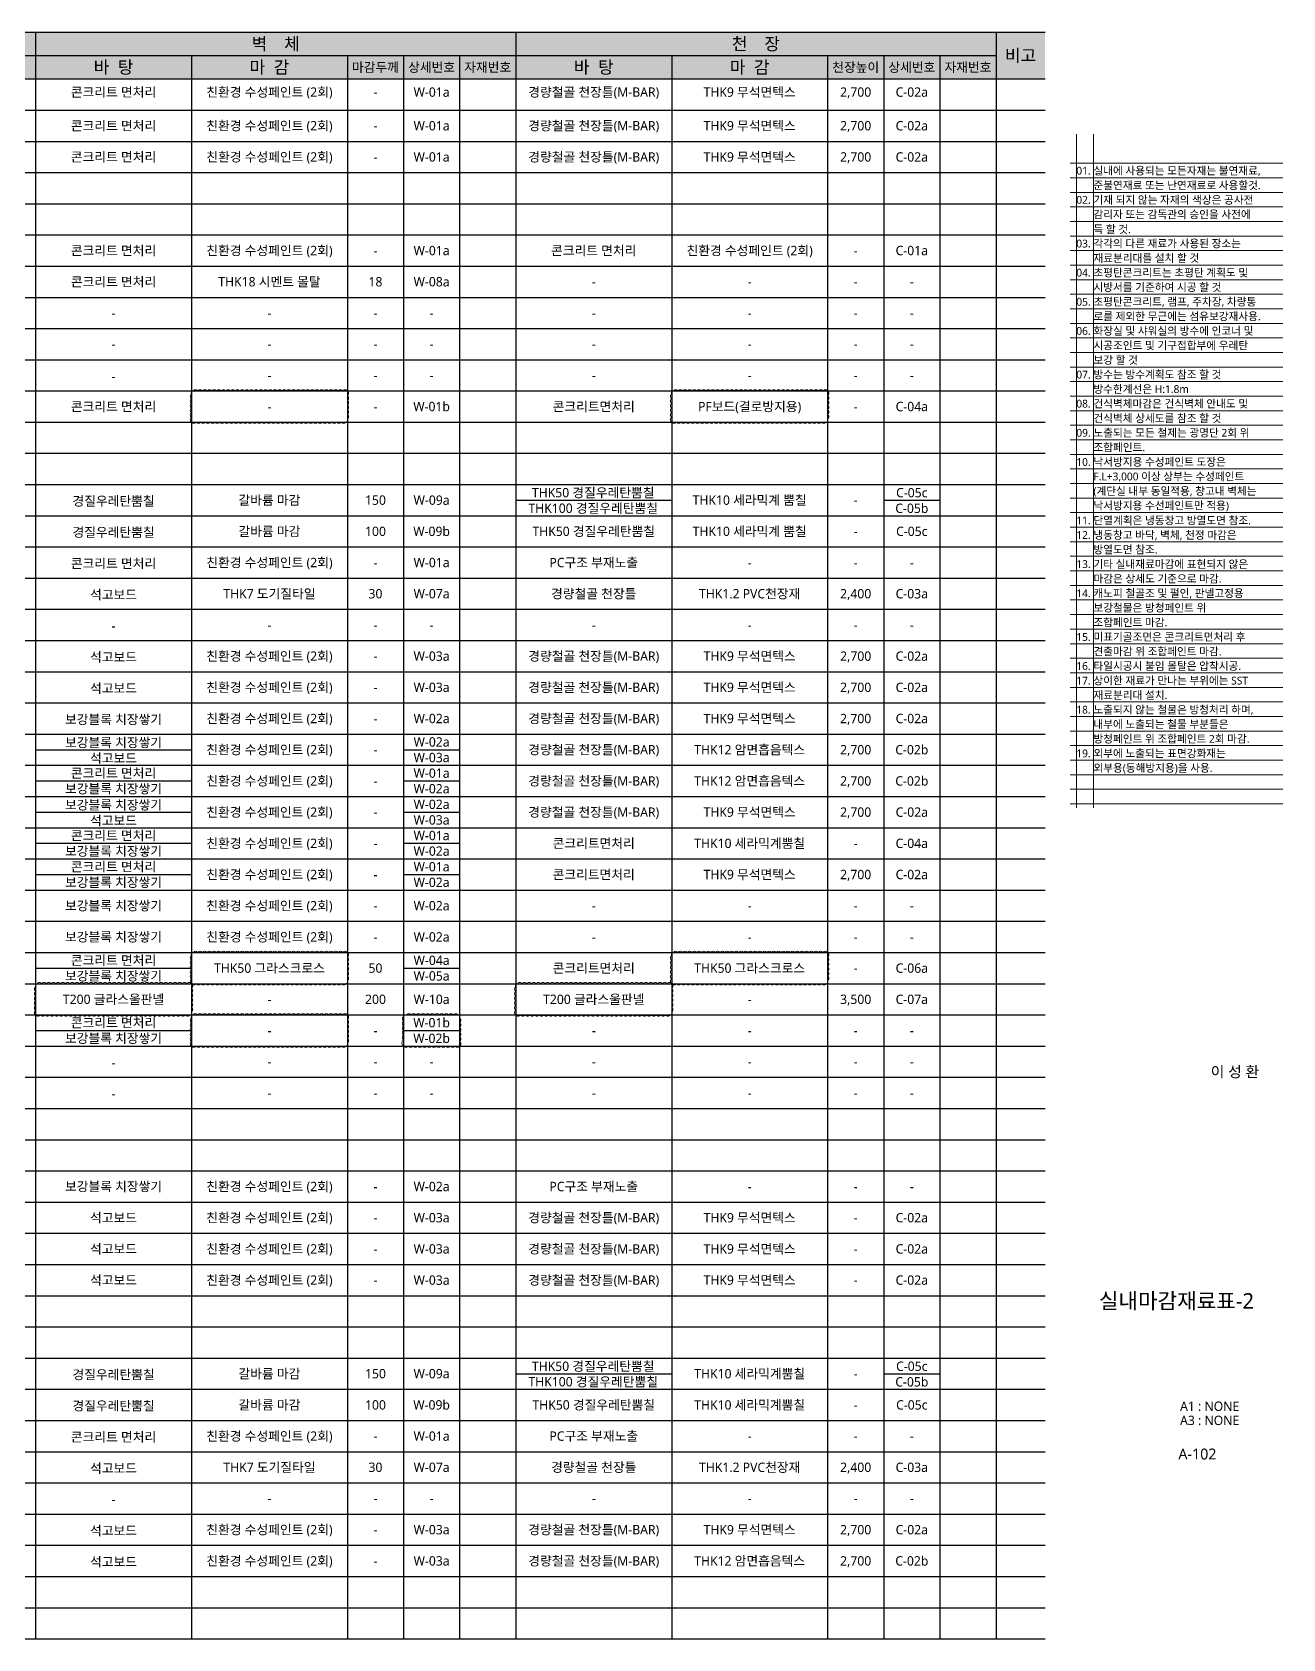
# Model space of a CAD drawing. Header units: millimetres. Extents: x 38 to 24868, y -11128 to 6117.
# Drawn here: x 12457 to 16468, y 832 to 5982 of the extents above; entities that cross this region are included whole.
import ezdxf
from ezdxf.enums import TextEntityAlignment as Align

# ---------------------------------------------------------------- set-up
doc = ezdxf.new("R2010")
doc.units = ezdxf.units.MM
for name, color, linetype, lineweight in [('A-BORD-TEXT', 3, 'CONTINUOUS', 25), ('A-MKXS-TEXT1', 3, 'CONTINUOUS', 25), ('A-XXXX-TABL', 7, 'CONTINUOUS', 25), ('A-XXXX-TXT1', 3, 'CONTINUOUS', 25), ('A-XXXX-TXT2', 3, 'CONTINUOUS', 25), ('REV-202205', 20, 'CONTINUOUS', 25)]:
    doc.layers.add(name, color=color, linetype=linetype, lineweight=lineweight)
doc.layers.add('A-XXXX-NPLT', color=144, linetype='CONTINUOUS', lineweight=15, plot=False)
doc.layers.add('A-XXXX-SOLD', color=252, linetype='CONTINUOUS')
doc.styles.add('맑은 고딕', font='malgun.ttf')
doc.styles.add('맑은고딕', font='malgun.ttf')

# ---------------------------------------------------------------- blocks, each defined once
blk = doc.blocks.new('NOTE')
at = {"layer": 'A-XXXX-NPLT'}
for p, q in [((1010650, 179733), (1010650, 175413)), ((1010760, 179733), (1010760, 175413)), ((1010610, 179546), (1011975, 179546)), ((1010610, 179453), (1011975, 179453)), ((1010610, 179359), (1011975, 179359)), ((1010610, 179266), (1011975, 179266)), ((1010610, 179173), (1011975, 179173)), ((1010610, 179079), (1011975, 179079)), ((1010610, 178986), (1011975, 178986)), ((1010610, 178893), (1011975, 178893)), ((1010610, 178799), (1011975, 178799)), ((1010610, 178706), (1011975, 178706)), ((1010610, 178613), (1011975, 178613)), ((1010610, 178519), (1011975, 178519)), ((1010610, 178426), (1011975, 178426)), ((1010610, 178333), (1011975, 178333)), ((1010610, 178239), (1011975, 178239)), ((1010610, 178146), (1011975, 178146)), ((1010610, 178053), (1011975, 178053)), ((1010610, 177959), (1011975, 177959)), ((1010610, 177866), (1011975, 177866)), ((1010610, 177773), (1011975, 177773)), ((1010610, 177679), (1011975, 177679)), ((1010610, 177586), (1011975, 177586)), ((1010610, 177493), (1011975, 177493)), ((1010610, 177399), (1011975, 177399)), ((1010610, 177306), (1011975, 177306)), ((1010610, 177213), (1011975, 177213)), ((1010610, 177119), (1011975, 177119)), ((1010610, 177026), (1011975, 177026)), ((1010610, 176933), (1011975, 176933)), ((1010610, 176839), (1011975, 176839)), ((1010610, 176746), (1011975, 176746)), ((1010610, 176653), (1011975, 176653)), ((1010610, 176559), (1011975, 176559)), ((1010610, 176466), (1011975, 176466)), ((1010610, 176373), (1011975, 176373)), ((1010610, 176279), (1011975, 176279)), ((1010610, 176186), (1011975, 176186)), ((1010610, 176093), (1011975, 176093)), ((1010610, 175999), (1011975, 175999)), ((1010610, 175906), (1011975, 175906)), ((1010610, 175813), (1011975, 175813)), ((1010610, 175719), (1011975, 175719)), ((1010610, 175626), (1011975, 175626)), ((1010610, 175533), (1011975, 175533)), ((1010610, 175439), (1011975, 175439))]:
    blk.add_line(p, q, dxfattribs=at)
blk = doc.blocks.new('NOTE-01')
at = {"layer": 'A-XXXX-TXT2', "style": '맑은 고딕'}
for s, p in [('01.', (7576.5, 4994.8)), ('실내에 사용되는 모든자재는 불연재료,', (7631.5, 4994.8)), ('준불연재료 또는 난연재료로 사용할것.', (7631.5, 4948.1)), ('02.', (7576.5, 4901.4)), ('기재 되지 않는 자재의 색상은 공사전', (7631.5, 4901.4)), ('감리자 또는 감독관의 승인을 사전에', (7631.5, 4854.8)), ('득 할 것.', (7631.5, 4807.3)), ('03.', (7576.5, 4761.4)), ('각각의 다른 재료가 사용된 장소는', (7631.5, 4761.4)), ('재료분리대를 설치 할 것 ', (7631.5, 4714.8)), ('04.', (7576.5, 4668.1)), ('시방서를 기준하여 시공 할 것', (7631.5, 4621.4)), ('초평탄콘크리트는 초평탄 계획도 및 ', (7631.5, 4668.1)), ('05.', (7576.5, 4574.8)), ('초평탄콘크리트, 램프, 주차장, 차량통', (7631.5, 4574.8)), ('로를 제외한 무근에는 섬유보강재사용.', (7631.5, 4528.1)), ('06.', (7576.5, 4481.4)), ('화장실 및 샤워실의 방수에 인코너 및  ', (7631.5, 4481.4)), ('시공조인트 및 기구접합부에 우레탄', (7631.5, 4434.8)), ('보강 할 것', (7631.5, 4388.1)), ('07.', (7576.5, 4341.4)), ('방수는 방수계획도 참조 할 것', (7631.5, 4341.4)), ('방수한계선은 H:1.8m', (7631.5, 4294.8)), ('08.', (7576.5, 4248.1)), ('건식벽체마감은 건식벽체 안내도 및', (7631.5, 4248.1)), ('건식벽체 상세도를 참조 할 것', (7631.5, 4201.4)), ('09.', (7576.5, 4154.8)), ('노출되는 모든 철제는 광명단 2회 위', (7631.5, 4154.8)), ('조합페인트.', (7631.5, 4108.1)), ('10.', (7576.5, 4061.4)), ('낙서방지용 수성페인트 도장은', (7631.5, 4061.4)), ('F.L+3,000 이상 상부는 수성페인트', (7631.5, 4014.8)), ('(계단실 내부 동일적용, 창고내 벽체는', (7631.5, 3968.1)), ('낙서방지용 수선페인트만 적용)', (7631.5, 3921.4)), ('11.', (7576.5, 3873.9)), ('단열계획은 냉동창고 방열도면 참조.', (7631.5, 3873.9)), ('12.', (7576.5, 3827.2)), ('냉동창고 바닥, 벽체, 천정 마감은', (7631.5, 3827.2)), ('방열도면 참조.', (7631.5, 3780.5)), ('13.', (7576.5, 3733.9)), ('기타 실내재료마감에 표현되지 않은', (7631.5, 3733.9)), ('마감은 상세도 기준으로 마감.', (7631.5, 3687.2)), ('14.', (7576.5, 3640.5)), ('보강철물은 방청페인트 위', (7631.5, 3593.9)), ('캐노피 철골조 및 펄인, 판넬고정용', (7631.5, 3640.5)), ('조합페인트 마감.', (7631.5, 3547.2)), ('15.', (7576.5, 3500.5)), ('미표기골조면은 콘크리트면처리 후', (7631.5, 3500.5)), ('견출마감 위 조합페인트 마감.', (7631.5, 3453.9)), ('16.', (7576.5, 3407.2)), ('타일시공시 붙임 몰탈은 압착시공.', (7631.5, 3407.2)), ('17.', (7576.5, 3360.5)), ('상이한 재료가 만나는 부위에는 SST', (7631.5, 3360.5)), ('재료분리대 설치.', (7631.5, 3313.9)), ('18.', (7576.5, 3267.2)), ('노출되지 않는 철물은 방청처리 하며,', (7631.5, 3267.2)), ('내부에 노출되는 철물 부분들은', (7631.5, 3220.5)), ('외부에 노출되는 표면강화재는', (7631.5, 3127.2)), ('방청페인트 위 조합페인트 2회 마감. ', (7631.5, 3173.9)), ('19.', (7576.5, 3127.2)), ('외부용(동해방지용)을 사용.', (7631.5, 3080.5))]:
    blk.add_text(s, height=25, dxfattribs=at).set_placement(p, align=Align.MIDDLE_LEFT)

msp = doc.modelspace()

# ---------------------------------------------------------------- hatches: boundary and pattern name
at = {"layer": 'A-XXXX-SOLD', "true_color": 0xe3e3e3}
h = msp.add_hatch(color=254, dxfattribs=at)
h.dxf.hatch_style = 1
h.paths.add_polyline_path([(15705.6, 5982.2), (8518.1, 5982.2), (8518.1, 5907.2), (15548.1, 5907.2), (15548.1, 5832.2), (15705.6, 5832.2)])
at = {"layer": 'A-XXXX-SOLD'}
h = msp.add_hatch(color=256, dxfattribs=at)
h.dxf.hatch_style = 1
h.paths.add_polyline_path([(15548.1, 5832.2), (8518.1, 5832.2), (8518.1, 5907.2), (15548.1, 5907.2)])

# ---------------------------------------------------------------- linework, layer by layer
at = {"layer": 'A-XXXX-TABL', "color": 2}
for p, q in [((8518.1, 5982.2), (15705.6, 5982.2)), ((8518.1, 5832.2), (15705.6, 5832.2)), ((8518.1, 832.2), (15705.6, 832.2))]:
    msp.add_line(p, q, dxfattribs=at)
at = {"layer": 'A-XXXX-TABL', "color": 3}
for p, q in [((12468.1, 5982.2), (12468.1, 832.2)), ((14008.1, 5982.2), (14008.1, 832.2)), ((15548.1, 5982.2), (15548.1, 832.2)), ((8518.1, 5907.2), (15548.1, 5907.2)), ((8638.1, 5332.2), (15705.6, 5332.2)), ((8638.1, 4532.2), (15705.6, 4532.2)), ((8638.1, 2332.2), (15705.6, 2332.2)), ((8638.1, 1732.2), (15705.6, 1732.2))]:
    msp.add_line(p, q, dxfattribs=at)
at = {"layer": 'A-XXXX-TABL'}
for p, q in [((12968.1, 5907.2), (12968.1, 832.2)), ((13468.1, 5907.2), (13468.1, 832.2)), ((13648.1, 5907.2), (13648.1, 832.2)), ((13828.1, 5907.2), (13828.1, 832.2)), ((14508.1, 5907.2), (14508.1, 832.2)), ((15008.1, 5907.2), (15008.1, 832.2)), ((15188.1, 5907.2), (15188.1, 832.2)), ((15368.1, 5907.2), (15368.1, 832.2))]:
    msp.add_line(p, q, dxfattribs=at)
at = {"layer": 'A-XXXX-TABL', "color": 8}
for p, q in [((8758.1, 5732.2), (15705.6, 5732.2)), ((8758.1, 5632.2), (15705.6, 5632.2)), ((8758.1, 5532.2), (15705.6, 5532.2)), ((8758.1, 5432.2), (15705.6, 5432.2)), ((8758.1, 5232.2), (15705.6, 5232.2)), ((8758.1, 5132.2), (15705.6, 5132.2)), ((8758.1, 5032.2), (15705.6, 5032.2)), ((8758.1, 4932.2), (15705.6, 4932.2)), ((8758.1, 4832.2), (15705.6, 4832.2)), ((8758.1, 4732.2), (15705.6, 4732.2)), ((8758.1, 4632.2), (15705.6, 4632.2)), ((14008.1, 4482.2), (14508.1, 4482.2)), ((15188.1, 4482.2), (15368.1, 4482.2)), ((8758.1, 4432.2), (15705.6, 4432.2)), ((8758.1, 4332.2), (15705.6, 4332.2)), ((8758.1, 4232.2), (15705.6, 4232.2)), ((8758.1, 4132.2), (15705.6, 4132.2)), ((8758.1, 4032.2), (15705.6, 4032.2)), ((8758.1, 3932.2), (15705.6, 3932.2)), ((8758.1, 3832.2), (15705.6, 3832.2)), ((8758.1, 3732.2), (15705.6, 3732.2)), ((12468.1, 3682.2), (12968.1, 3682.2)), ((13648.1, 3682.2), (13828.1, 3682.2)), ((8758.1, 3632.2), (15705.6, 3632.2)), ((12468.1, 3582.2), (12968.1, 3582.2)), ((13648.1, 3582.2), (13828.1, 3582.2)), ((8758.1, 3532.2), (15705.6, 3532.2)), ((12468.1, 3482.2), (12968.1, 3482.2)), ((13648.1, 3482.2), (13828.1, 3482.2)), ((8758.1, 3432.2), (15705.6, 3432.2)), ((12468.1, 3382.2), (12968.1, 3382.2)), ((13648.1, 3382.2), (13828.1, 3382.2)), ((8758.1, 3332.2), (15705.6, 3332.2)), ((12468.1, 3282.2), (12968.1, 3282.2)), ((13648.1, 3282.2), (13828.1, 3282.2)), ((8758.1, 3232.2), (15705.6, 3232.2)), ((8758.1, 3132.2), (15705.6, 3132.2)), ((8758.1, 3032.2), (15705.6, 3032.2)), ((12468.1, 2982.2), (12968.1, 2982.2)), ((13648.1, 2982.2), (13828.1, 2982.2)), ((8758.1, 2932.2), (15705.6, 2932.2)), ((8758.1, 2832.2), (15705.6, 2832.2)), ((12468.1, 2782.2), (12968.1, 2782.2)), ((13648.1, 2782.2), (13828.1, 2782.2)), ((8758.1, 2732.2), (15705.6, 2732.2)), ((8758.1, 2632.2), (15705.6, 2632.2)), ((8758.1, 2532.2), (15705.6, 2532.2)), ((8758.1, 2432.2), (15705.6, 2432.2)), ((8758.1, 2232.2), (15705.6, 2232.2)), ((8758.1, 2132.2), (15705.6, 2132.2)), ((8758.1, 2032.2), (15705.6, 2032.2)), ((8758.1, 1932.2), (15705.6, 1932.2)), ((8758.1, 1832.2), (15705.6, 1832.2)), ((14008.1, 1682.2), (14508.1, 1682.2)), ((15188.1, 1682.2), (15368.1, 1682.2)), ((8758.1, 1632.2), (15705.6, 1632.2)), ((8758.1, 1532.2), (15705.6, 1532.2)), ((8758.1, 1432.2), (15705.6, 1432.2)), ((8758.1, 1332.2), (15705.6, 1332.2)), ((8758.1, 1232.2), (15705.6, 1232.2)), ((8758.1, 1132.2), (15705.6, 1132.2)), ((8758.1, 1032.2), (15705.6, 1032.2)), ((8758.1, 932.2), (15705.6, 932.2))]:
    msp.add_line(p, q, dxfattribs=at)
at = {"layer": 'REV-202205', "const_width": 3}
for points in [[(12968.1, 4732.2, 0.520567), (12983.1, 4732.2, 0.520567), (12998.1, 4732.2, 0.520567), (13013.1, 4732.2, 0.520567), (13028.1, 4732.2, 0.520567), (13043.1, 4732.2, 0.520567), (13058.1, 4732.2, 0.520567), (13073.1, 4732.2, 0.520567), (13088.1, 4732.2, 0.520567), (13103.1, 4732.2, 0.520567), (13118.1, 4732.2, 0.520567), (13133.1, 4732.2, 0.520567), (13148.1, 4732.2, 0.520567), (13163.1, 4732.2, 0.520567), (13178.1, 4732.2, 0.520567), (13193.1, 4732.2, 0.520567), (13208.1, 4732.2, 0.520567), (13223.1, 4732.2, 0.520567), (13238.1, 4732.2, 0.520567), (13253.1, 4732.2, 0.520567), (13268.1, 4732.2, 0.520567), (13283.1, 4732.2, 0.520567), (13298.1, 4732.2, 0.520567), (13313.1, 4732.2, 0.520567), (13328.1, 4732.2, 0.520567), (13343.1, 4732.2, 0.520567), (13358.1, 4732.2, 0.520567), (13373.1, 4732.2, 0.520567), (13388.1, 4732.2, 0.520567), (13403.1, 4732.2, 0.520567), (13418.1, 4732.2, 0.520567), (13433.1, 4732.2, 0.520567), (13448.1, 4732.2, 0.520567), (13463.1, 4732.2, 0.520567), (13468.1, 4742.2, 0.520567), (13468.1, 4757.2, 0.520567), (13468.1, 4772.2, 0.520567), (13468.1, 4787.2, 0.520567), (13468.1, 4802.2, 0.520567), (13468.1, 4817.2, 0.520567), (13468.1, 4832.2, 0.520567), (13453.1, 4832.2, 0.520567), (13438.1, 4832.2, 0.520567), (13423.1, 4832.2, 0.520567), (13408.1, 4832.2, 0.520567), (13393.1, 4832.2, 0.520567), (13378.1, 4832.2, 0.520567), (13363.1, 4832.2, 0.520567), (13348.1, 4832.2, 0.520567), (13333.1, 4832.2, 0.520567), (13318.1, 4832.2, 0.520567), (13303.1, 4832.2, 0.520567), (13288.1, 4832.2, 0.520567), (13273.1, 4832.2, 0.520567), (13258.1, 4832.2, 0.520567), (13243.1, 4832.2, 0.520567), (13228.1, 4832.2, 0.520567), (13213.1, 4832.2, 0.520567), (13198.1, 4832.2, 0.520567), (13183.1, 4832.2, 0.520567), (13168.1, 4832.2, 0.520567), (13153.1, 4832.2, 0.520567), (13138.1, 4832.2, 0.520567), (13123.1, 4832.2, 0.520567), (13108.1, 4832.2, 0.520567), (13093.1, 4832.2, 0.520567), (13078.1, 4832.2, 0.520567), (13063.1, 4832.2, 0.520567), (13048.1, 4832.2, 0.520567), (13033.1, 4832.2, 0.520567), (13018.1, 4832.2, 0.520567), (13003.1, 4832.2, 0.520567), (12988.1, 4832.2, 0.520567), (12973.1, 4832.2, 0.520567), (12968.1, 4822.2, 0.520567), (12968.1, 4807.2, 0.520567), (12968.1, 4792.2, 0.520567), (12968.1, 4777.2, 0.520567), (12968.1, 4762.2, 0.520567), (12968.1, 4747.2, 0.520567)], [(14508.1, 4732.2, 0.520567), (14523.1, 4732.2, 0.520567), (14538.1, 4732.2, 0.520567), (14553.1, 4732.2, 0.520567), (14568.1, 4732.2, 0.520567), (14583.1, 4732.2, 0.520567), (14598.1, 4732.2, 0.520567), (14613.1, 4732.2, 0.520567), (14628.1, 4732.2, 0.520567), (14643.1, 4732.2, 0.520567), (14658.1, 4732.2, 0.520567), (14673.1, 4732.2, 0.520567), (14688.1, 4732.2, 0.520567), (14703.1, 4732.2, 0.520567), (14718.1, 4732.2, 0.520567), (14733.1, 4732.2, 0.520567), (14748.1, 4732.2, 0.520567), (14763.1, 4732.2, 0.520567), (14778.1, 4732.2, 0.520567), (14793.1, 4732.2, 0.520567), (14808.1, 4732.2, 0.520567), (14823.1, 4732.2, 0.520567), (14838.1, 4732.2, 0.520567), (14853.1, 4732.2, 0.520567), (14868.1, 4732.2, 0.520567), (14883.1, 4732.2, 0.520567), (14898.1, 4732.2, 0.520567), (14913.1, 4732.2, 0.520567), (14928.1, 4732.2, 0.520567), (14943.1, 4732.2, 0.520567), (14958.1, 4732.2, 0.520567), (14973.1, 4732.2, 0.520567), (14988.1, 4732.2, 0.520567), (15003.1, 4732.2, 0.520567), (15008.1, 4742.2, 0.520567), (15008.1, 4757.2, 0.520567), (15008.1, 4772.2, 0.520567), (15008.1, 4787.2, 0.520567), (15008.1, 4802.2, 0.520567), (15008.1, 4817.2, 0.520567), (15008.1, 4832.2, 0.520567), (14993.1, 4832.2, 0.520567), (14978.1, 4832.2, 0.520567), (14963.1, 4832.2, 0.520567), (14948.1, 4832.2, 0.520567), (14933.1, 4832.2, 0.520567), (14918.1, 4832.2, 0.520567), (14903.1, 4832.2, 0.520567), (14888.1, 4832.2, 0.520567), (14873.1, 4832.2, 0.520567), (14858.1, 4832.2, 0.520567), (14843.1, 4832.2, 0.520567), (14828.1, 4832.2, 0.520567), (14813.1, 4832.2, 0.520567), (14798.1, 4832.2, 0.520567), (14783.1, 4832.2, 0.520567), (14768.1, 4832.2, 0.520567), (14753.1, 4832.2, 0.520567), (14738.1, 4832.2, 0.520567), (14723.1, 4832.2, 0.520567), (14708.1, 4832.2, 0.520567), (14693.1, 4832.2, 0.520567), (14678.1, 4832.2, 0.520567), (14663.1, 4832.2, 0.520567), (14648.1, 4832.2, 0.520567), (14633.1, 4832.2, 0.520567), (14618.1, 4832.2, 0.520567), (14603.1, 4832.2, 0.520567), (14588.1, 4832.2, 0.520567), (14573.1, 4832.2, 0.520567), (14558.1, 4832.2, 0.520567), (14543.1, 4832.2, 0.520567), (14528.1, 4832.2, 0.520567), (14513.1, 4832.2, 0.520567), (14508.1, 4822.2, 0.520567), (14508.1, 4807.2, 0.520567), (14508.1, 4792.2, 0.520567), (14508.1, 4777.2, 0.520567), (14508.1, 4762.2, 0.520567), (14508.1, 4747.2, 0.520567)], [(12968.1, 2932.2, 0.520567), (12983.1, 2932.2, 0.520567), (12998.1, 2932.2, 0.520567), (13013.1, 2932.2, 0.520567), (13028.1, 2932.2, 0.520567), (13043.1, 2932.2, 0.520567), (13058.1, 2932.2, 0.520567), (13073.1, 2932.2, 0.520567), (13088.1, 2932.2, 0.520567), (13103.1, 2932.2, 0.520567), (13118.1, 2932.2, 0.520567), (13133.1, 2932.2, 0.520567), (13148.1, 2932.2, 0.520567), (13163.1, 2932.2, 0.520567), (13178.1, 2932.2, 0.520567), (13193.1, 2932.2, 0.520567), (13208.1, 2932.2, 0.520567), (13223.1, 2932.2, 0.520567), (13238.1, 2932.2, 0.520567), (13253.1, 2932.2, 0.520567), (13268.1, 2932.2, 0.520567), (13283.1, 2932.2, 0.520567), (13298.1, 2932.2, 0.520567), (13313.1, 2932.2, 0.520567), (13328.1, 2932.2, 0.520567), (13343.1, 2932.2, 0.520567), (13358.1, 2932.2, 0.520567), (13373.1, 2932.2, 0.520567), (13388.1, 2932.2, 0.520567), (13403.1, 2932.2, 0.520567), (13418.1, 2932.2, 0.520567), (13433.1, 2932.2, 0.520567), (13448.1, 2932.2, 0.520567), (13463.1, 2932.2, 0.520567), (13468.1, 2942.2, 0.520567), (13468.1, 2957.2, 0.520567), (13468.1, 2972.2, 0.520567), (13468.1, 2987.2, 0.520567), (13468.1, 3002.2, 0.520567), (13468.1, 3017.2, 0.520567), (13468.1, 3032.2, 0.520567), (13453.1, 3032.2, 0.520567), (13438.1, 3032.2, 0.520567), (13423.1, 3032.2, 0.520567), (13408.1, 3032.2, 0.520567), (13393.1, 3032.2, 0.520567), (13378.1, 3032.2, 0.520567), (13363.1, 3032.2, 0.520567), (13348.1, 3032.2, 0.520567), (13333.1, 3032.2, 0.520567), (13318.1, 3032.2, 0.520567), (13303.1, 3032.2, 0.520567), (13288.1, 3032.2, 0.520567), (13273.1, 3032.2, 0.520567), (13258.1, 3032.2, 0.520567), (13243.1, 3032.2, 0.520567), (13228.1, 3032.2, 0.520567), (13213.1, 3032.2, 0.520567), (13198.1, 3032.2, 0.520567), (13183.1, 3032.2, 0.520567), (13168.1, 3032.2, 0.520567), (13153.1, 3032.2, 0.520567), (13138.1, 3032.2, 0.520567), (13123.1, 3032.2, 0.520567), (13108.1, 3032.2, 0.520567), (13093.1, 3032.2, 0.520567), (13078.1, 3032.2, 0.520567), (13063.1, 3032.2, 0.520567), (13048.1, 3032.2, 0.520567), (13033.1, 3032.2, 0.520567), (13018.1, 3032.2, 0.520567), (13003.1, 3032.2, 0.520567), (12988.1, 3032.2, 0.520567), (12973.1, 3032.2, 0.520567), (12968.1, 3022.2, 0.520567), (12968.1, 3007.2, 0.520567), (12968.1, 2992.2, 0.520567), (12968.1, 2977.2, 0.520567), (12968.1, 2962.2, 0.520567), (12968.1, 2947.2, 0.520567)], [(14508.1, 2932.2, 0.520567), (14523.1, 2932.2, 0.520567), (14538.1, 2932.2, 0.520567), (14553.1, 2932.2, 0.520567), (14568.1, 2932.2, 0.520567), (14583.1, 2932.2, 0.520567), (14598.1, 2932.2, 0.520567), (14613.1, 2932.2, 0.520567), (14628.1, 2932.2, 0.520567), (14643.1, 2932.2, 0.520567), (14658.1, 2932.2, 0.520567), (14673.1, 2932.2, 0.520567), (14688.1, 2932.2, 0.520567), (14703.1, 2932.2, 0.520567), (14718.1, 2932.2, 0.520567), (14733.1, 2932.2, 0.520567), (14748.1, 2932.2, 0.520567), (14763.1, 2932.2, 0.520567), (14778.1, 2932.2, 0.520567), (14793.1, 2932.2, 0.520567), (14808.1, 2932.2, 0.520567), (14823.1, 2932.2, 0.520567), (14838.1, 2932.2, 0.520567), (14853.1, 2932.2, 0.520567), (14868.1, 2932.2, 0.520567), (14883.1, 2932.2, 0.520567), (14898.1, 2932.2, 0.520567), (14913.1, 2932.2, 0.520567), (14928.1, 2932.2, 0.520567), (14943.1, 2932.2, 0.520567), (14958.1, 2932.2, 0.520567), (14973.1, 2932.2, 0.520567), (14988.1, 2932.2, 0.520567), (15003.1, 2932.2, 0.520567), (15008.1, 2942.2, 0.520567), (15008.1, 2957.2, 0.520567), (15008.1, 2972.2, 0.520567), (15008.1, 2987.2, 0.520567), (15008.1, 3002.2, 0.520567), (15008.1, 3017.2, 0.520567), (15008.1, 3032.2, 0.520567), (14993.1, 3032.2, 0.520567), (14978.1, 3032.2, 0.520567), (14963.1, 3032.2, 0.520567), (14948.1, 3032.2, 0.520567), (14933.1, 3032.2, 0.520567), (14918.1, 3032.2, 0.520567), (14903.1, 3032.2, 0.520567), (14888.1, 3032.2, 0.520567), (14873.1, 3032.2, 0.520567), (14858.1, 3032.2, 0.520567), (14843.1, 3032.2, 0.520567), (14828.1, 3032.2, 0.520567), (14813.1, 3032.2, 0.520567), (14798.1, 3032.2, 0.520567), (14783.1, 3032.2, 0.520567), (14768.1, 3032.2, 0.520567), (14753.1, 3032.2, 0.520567), (14738.1, 3032.2, 0.520567), (14723.1, 3032.2, 0.520567), (14708.1, 3032.2, 0.520567), (14693.1, 3032.2, 0.520567), (14678.1, 3032.2, 0.520567), (14663.1, 3032.2, 0.520567), (14648.1, 3032.2, 0.520567), (14633.1, 3032.2, 0.520567), (14618.1, 3032.2, 0.520567), (14603.1, 3032.2, 0.520567), (14588.1, 3032.2, 0.520567), (14573.1, 3032.2, 0.520567), (14558.1, 3032.2, 0.520567), (14543.1, 3032.2, 0.520567), (14528.1, 3032.2, 0.520567), (14513.1, 3032.2, 0.520567), (14508.1, 3022.2, 0.520567), (14508.1, 3007.2, 0.520567), (14508.1, 2992.2, 0.520567), (14508.1, 2977.2, 0.520567), (14508.1, 2962.2, 0.520567), (14508.1, 2947.2, 0.520567)], [(12468.1, 2832.2, 0.520567), (12483.1, 2832.2, 0.520567), (12498.1, 2832.2, 0.520567), (12513.1, 2832.2, 0.520567), (12528.1, 2832.2, 0.520567), (12543.1, 2832.2, 0.520567), (12558.1, 2832.2, 0.520567), (12573.1, 2832.2, 0.520567), (12588.1, 2832.2, 0.520567), (12603.1, 2832.2, 0.520567), (12618.1, 2832.2, 0.520567), (12633.1, 2832.2, 0.520567), (12648.1, 2832.2, 0.520567), (12663.1, 2832.2, 0.520567), (12678.1, 2832.2, 0.520567), (12693.1, 2832.2, 0.520567), (12708.1, 2832.2, 0.520567), (12723.1, 2832.2, 0.520567), (12738.1, 2832.2, 0.520567), (12753.1, 2832.2, 0.520567), (12768.1, 2832.2, 0.520567), (12783.1, 2832.2, 0.520567), (12798.1, 2832.2, 0.520567), (12813.1, 2832.2, 0.520567), (12828.1, 2832.2, 0.520567), (12843.1, 2832.2, 0.520567), (12858.1, 2832.2, 0.520567), (12873.1, 2832.2, 0.520567), (12888.1, 2832.2, 0.520567), (12903.1, 2832.2, 0.520567), (12918.1, 2832.2, 0.520567), (12933.1, 2832.2, 0.520567), (12948.1, 2832.2, 0.520567), (12963.1, 2832.2, 0.520567), (12968.1, 2842.2, 0.520567), (12968.1, 2857.2, 0.520567), (12968.1, 2872.2, 0.520567), (12968.1, 2887.2, 0.520567), (12968.1, 2902.2, 0.520567), (12968.1, 2917.2, 0.520567), (12968.1, 2932.2, 0.520567), (12953.1, 2932.2, 0.520567), (12938.1, 2932.2, 0.520567), (12923.1, 2932.2, 0.520567), (12908.1, 2932.2, 0.520567), (12893.1, 2932.2, 0.520567), (12878.1, 2932.2, 0.520567), (12863.1, 2932.2, 0.520567), (12848.1, 2932.2, 0.520567), (12833.1, 2932.2, 0.520567), (12818.1, 2932.2, 0.520567), (12803.1, 2932.2, 0.520567), (12788.1, 2932.2, 0.520567), (12773.1, 2932.2, 0.520567), (12758.1, 2932.2, 0.520567), (12743.1, 2932.2, 0.520567), (12728.1, 2932.2, 0.520567), (12713.1, 2932.2, 0.520567), (12698.1, 2932.2, 0.520567), (12683.1, 2932.2, 0.520567), (12668.1, 2932.2, 0.520567), (12653.1, 2932.2, 0.520567), (12638.1, 2932.2, 0.520567), (12623.1, 2932.2, 0.520567), (12608.1, 2932.2, 0.520567), (12593.1, 2932.2, 0.520567), (12578.1, 2932.2, 0.520567), (12563.1, 2932.2, 0.520567), (12548.1, 2932.2, 0.520567), (12533.1, 2932.2, 0.520567), (12518.1, 2932.2, 0.520567), (12503.1, 2932.2, 0.520567), (12488.1, 2932.2, 0.520567), (12473.1, 2932.2, 0.520567), (12468.1, 2922.2, 0.520567), (12468.1, 2907.2, 0.520567), (12468.1, 2892.2, 0.520567), (12468.1, 2877.2, 0.520567), (12468.1, 2862.2, 0.520567), (12468.1, 2847.2, 0.520567)], [(14008.1, 2832.2, 0.520567), (14023.1, 2832.2, 0.520567), (14038.1, 2832.2, 0.520567), (14053.1, 2832.2, 0.520567), (14068.1, 2832.2, 0.520567), (14083.1, 2832.2, 0.520567), (14098.1, 2832.2, 0.520567), (14113.1, 2832.2, 0.520567), (14128.1, 2832.2, 0.520567), (14143.1, 2832.2, 0.520567), (14158.1, 2832.2, 0.520567), (14173.1, 2832.2, 0.520567), (14188.1, 2832.2, 0.520567), (14203.1, 2832.2, 0.520567), (14218.1, 2832.2, 0.520567), (14233.1, 2832.2, 0.520567), (14248.1, 2832.2, 0.520567), (14263.1, 2832.2, 0.520567), (14278.1, 2832.2, 0.520567), (14293.1, 2832.2, 0.520567), (14308.1, 2832.2, 0.520567), (14323.1, 2832.2, 0.520567), (14338.1, 2832.2, 0.520567), (14353.1, 2832.2, 0.520567), (14368.1, 2832.2, 0.520567), (14383.1, 2832.2, 0.520567), (14398.1, 2832.2, 0.520567), (14413.1, 2832.2, 0.520567), (14428.1, 2832.2, 0.520567), (14443.1, 2832.2, 0.520567), (14458.1, 2832.2, 0.520567), (14473.1, 2832.2, 0.520567), (14488.1, 2832.2, 0.520567), (14503.1, 2832.2, 0.520567), (14508.1, 2842.2, 0.520567), (14508.1, 2857.2, 0.520567), (14508.1, 2872.2, 0.520567), (14508.1, 2887.2, 0.520567), (14508.1, 2902.2, 0.520567), (14508.1, 2917.2, 0.520567), (14508.1, 2932.2, 0.520567), (14493.1, 2932.2, 0.520567), (14478.1, 2932.2, 0.520567), (14463.1, 2932.2, 0.520567), (14448.1, 2932.2, 0.520567), (14433.1, 2932.2, 0.520567), (14418.1, 2932.2, 0.520567), (14403.1, 2932.2, 0.520567), (14388.1, 2932.2, 0.520567), (14373.1, 2932.2, 0.520567), (14358.1, 2932.2, 0.520567), (14343.1, 2932.2, 0.520567), (14328.1, 2932.2, 0.520567), (14313.1, 2932.2, 0.520567), (14298.1, 2932.2, 0.520567), (14283.1, 2932.2, 0.520567), (14268.1, 2932.2, 0.520567), (14253.1, 2932.2, 0.520567), (14238.1, 2932.2, 0.520567), (14223.1, 2932.2, 0.520567), (14208.1, 2932.2, 0.520567), (14193.1, 2932.2, 0.520567), (14178.1, 2932.2, 0.520567), (14163.1, 2932.2, 0.520567), (14148.1, 2932.2, 0.520567), (14133.1, 2932.2, 0.520567), (14118.1, 2932.2, 0.520567), (14103.1, 2932.2, 0.520567), (14088.1, 2932.2, 0.520567), (14073.1, 2932.2, 0.520567), (14058.1, 2932.2, 0.520567), (14043.1, 2932.2, 0.520567), (14028.1, 2932.2, 0.520567), (14013.1, 2932.2, 0.520567), (14008.1, 2922.2, 0.520567), (14008.1, 2907.2, 0.520567), (14008.1, 2892.2, 0.520567), (14008.1, 2877.2, 0.520567), (14008.1, 2862.2, 0.520567), (14008.1, 2847.2, 0.520567)], [(12968.1, 2732.2, 0.520567), (12983.1, 2732.2, 0.520567), (12998.1, 2732.2, 0.520567), (13013.1, 2732.2, 0.520567), (13028.1, 2732.2, 0.520567), (13043.1, 2732.2, 0.520567), (13058.1, 2732.2, 0.520567), (13073.1, 2732.2, 0.520567), (13088.1, 2732.2, 0.520567), (13103.1, 2732.2, 0.520567), (13118.1, 2732.2, 0.520567), (13133.1, 2732.2, 0.520567), (13148.1, 2732.2, 0.520567), (13163.1, 2732.2, 0.520567), (13178.1, 2732.2, 0.520567), (13193.1, 2732.2, 0.520567), (13208.1, 2732.2, 0.520567), (13223.1, 2732.2, 0.520567), (13238.1, 2732.2, 0.520567), (13253.1, 2732.2, 0.520567), (13268.1, 2732.2, 0.520567), (13283.1, 2732.2, 0.520567), (13298.1, 2732.2, 0.520567), (13313.1, 2732.2, 0.520567), (13328.1, 2732.2, 0.520567), (13343.1, 2732.2, 0.520567), (13358.1, 2732.2, 0.520567), (13373.1, 2732.2, 0.520567), (13388.1, 2732.2, 0.520567), (13403.1, 2732.2, 0.520567), (13418.1, 2732.2, 0.520567), (13433.1, 2732.2, 0.520567), (13448.1, 2732.2, 0.520567), (13463.1, 2732.2, 0.520567), (13468.1, 2742.2, 0.520567), (13468.1, 2757.2, 0.520567), (13468.1, 2772.2, 0.520567), (13468.1, 2787.2, 0.520567), (13468.1, 2802.2, 0.520567), (13468.1, 2817.2, 0.520567), (13468.1, 2832.2, 0.520567), (13453.1, 2832.2, 0.520567), (13438.1, 2832.2, 0.520567), (13423.1, 2832.2, 0.520567), (13408.1, 2832.2, 0.520567), (13393.1, 2832.2, 0.520567), (13378.1, 2832.2, 0.520567), (13363.1, 2832.2, 0.520567), (13348.1, 2832.2, 0.520567), (13333.1, 2832.2, 0.520567), (13318.1, 2832.2, 0.520567), (13303.1, 2832.2, 0.520567), (13288.1, 2832.2, 0.520567), (13273.1, 2832.2, 0.520567), (13258.1, 2832.2, 0.520567), (13243.1, 2832.2, 0.520567), (13228.1, 2832.2, 0.520567), (13213.1, 2832.2, 0.520567), (13198.1, 2832.2, 0.520567), (13183.1, 2832.2, 0.520567), (13168.1, 2832.2, 0.520567), (13153.1, 2832.2, 0.520567), (13138.1, 2832.2, 0.520567), (13123.1, 2832.2, 0.520567), (13108.1, 2832.2, 0.520567), (13093.1, 2832.2, 0.520567), (13078.1, 2832.2, 0.520567), (13063.1, 2832.2, 0.520567), (13048.1, 2832.2, 0.520567), (13033.1, 2832.2, 0.520567), (13018.1, 2832.2, 0.520567), (13003.1, 2832.2, 0.520567), (12988.1, 2832.2, 0.520567), (12973.1, 2832.2, 0.520567), (12968.1, 2822.2, 0.520567), (12968.1, 2807.2, 0.520567), (12968.1, 2792.2, 0.520567), (12968.1, 2777.2, 0.520567), (12968.1, 2762.2, 0.520567), (12968.1, 2747.2, 0.520567)], [(13648.1, 2732.2, 0.520567), (13663.1, 2732.2, 0.520567), (13678.1, 2732.2, 0.520567), (13693.1, 2732.2, 0.520567), (13708.1, 2732.2, 0.520567), (13723.1, 2732.2, 0.520567), (13738.1, 2732.2, 0.520567), (13753.1, 2732.2, 0.520567), (13768.1, 2732.2, 0.520567), (13783.1, 2732.2, 0.520567), (13798.1, 2732.2, 0.520567), (13813.1, 2732.2, 0.520567), (13828.1, 2732.2, 0.520567), (13828.1, 2747.2, 0.520567), (13828.1, 2762.2, 0.520567), (13828.1, 2777.2, 0.520567), (13828.1, 2792.2, 0.520567), (13828.1, 2807.2, 0.520567), (13828.1, 2822.2, 0.520567), (13823.1, 2832.2, 0.520567), (13808.1, 2832.2, 0.520567), (13793.1, 2832.2, 0.520567), (13778.1, 2832.2, 0.520567), (13763.1, 2832.2, 0.520567), (13748.1, 2832.2, 0.520567), (13733.1, 2832.2, 0.520567), (13718.1, 2832.2, 0.520567), (13703.1, 2832.2, 0.520567), (13688.1, 2832.2, 0.520567), (13673.1, 2832.2, 0.520567), (13658.1, 2832.2, 0.520567), (13648.1, 2827.2, 0.520567), (13648.1, 2812.2, 0.520567), (13648.1, 2797.2, 0.520567), (13648.1, 2782.2, 0.520567), (13648.1, 2767.2, 0.520567), (13648.1, 2752.2, 0.520567)]]:
    msp.add_lwpolyline(points, format="xyb", close=True, dxfattribs=at)

# ---------------------------------------------------------------- block references
at = {"layer": 'A-XXXX-TXT1', "xscale": 0.5, "yscale": 0.5, "zscale": 0.5}
msp.add_blockref('NOTE', (-489519.3, -84210.9), dxfattribs=at)
at = {"layer": 'A-XXXX-TXT2'}
msp.add_blockref('NOTE-01', (8229.1, 543.2), dxfattribs=at)

# ---------------------------------------------------------------- texts
at = {"layer": 'A-BORD-TEXT', "style": '맑은고딕'}
for s, height, p in [('이 성 환', 35, (16391.9, 2632.5)), ('A1 : NONE', 30, (16328.2, 1562.9)), ('A3 : NONE', 30, (16328.2, 1517.6)), ('A-102', 35, (16255, 1407.2))]:
    msp.add_text(s, height=height, dxfattribs=at).set_placement(p, align=Align.RIGHT)
msp.add_text('실내마감재료표-2', height=50, dxfattribs=at).set_placement((16126.8, 1915.5), align=Align.MIDDLE_CENTER)
at = {"layer": 'A-MKXS-TEXT1', "style": '맑은고딕'}
for s, p in [('콘크리트 면처리', (12718.1, 5790.1)), ('친환경 수성페인트 (2회)', (13218.1, 5790.1)), ('-', (13558.1, 5790.1)), ('W-01a', (13738.1, 5790.1)), ('경량철골 천장틀(M-BAR)', (14258.1, 5790.1)), ('THK9 무석면텍스', (14758.1, 5790.1)), ('2,700', (15098.1, 5790.1)), ('C-02a', (15278.1, 5790.1)), ('콘크리트 면처리', (12718.1, 5682.2)), ('친환경 수성페인트 (2회)', (13218.1, 5682.2)), ('-', (13558.1, 5682.2)), ('W-01a', (13738.1, 5682.2)), ('경량철골 천장틀(M-BAR)', (14258.1, 5682.2)), ('THK9 무석면텍스', (14758.1, 5682.2)), ('2,700', (15098.1, 5682.2)), ('C-02a', (15278.1, 5682.2)), ('콘크리트 면처리', (12718.1, 5582.2)), ('친환경 수성페인트 (2회)', (13218.1, 5582.2)), ('-', (13558.1, 5582.2)), ('W-01a', (13738.1, 5582.2)), ('경량철골 천장틀(M-BAR)', (14258.1, 5582.2)), ('THK9 무석면텍스', (14758.1, 5582.2)), ('2,700', (15098.1, 5582.2)), ('C-02a', (15278.1, 5582.2)), ('콘크리트 면처리', (12718.1, 5282.2)), ('친환경 수성페인트 (2회)', (13218.1, 5282.2)), ('-', (13558.1, 5282.2)), ('W-01a', (13738.1, 5282.2)), ('콘크리트 면처리', (14258.1, 5282.2)), ('친환경 수성페인트 (2회)', (14758.1, 5282.2)), ('-', (15098.1, 5282.2)), ('C-01a', (15278.1, 5282.2)), ('콘크리트 면처리', (12718.1, 5182.2)), ('THK18 시멘트 몰탈', (13218.1, 5182.2)), ('18', (13558.1, 5182.2)), ('W-08a', (13738.1, 5182.2)), ('-', (14258.1, 5182.2)), ('-', (14758.1, 5182.2)), ('-', (15098.1, 5182.2)), ('-', (15278.1, 5182.2)), ('-', (12718.1, 5082.2)), ('-', (13218.1, 5082.2)), ('-', (13558.1, 5082.2)), ('-', (13738.1, 5082.2)), ('-', (14258.1, 5082.2)), ('-', (14758.1, 5082.2)), ('-', (15098.1, 5082.2)), ('-', (15278.1, 5082.2)), ('-', (12718.1, 4982.2)), ('-', (13218.1, 4982.2)), ('-', (13558.1, 4982.2)), ('-', (13738.1, 4982.2)), ('-', (14258.1, 4982.2)), ('-', (14758.1, 4982.2)), ('-', (15098.1, 4982.2)), ('-', (15278.1, 4982.2)), ('-', (12718.1, 4879.3)), ('-', (13218.1, 4882.2)), ('-', (13558.1, 4882.2)), ('-', (13738.1, 4882.2)), ('-', (14258.1, 4882.2)), ('-', (14758.1, 4882.2)), ('-', (15098.1, 4882.2)), ('-', (15278.1, 4882.2)), ('콘크리트 면처리', (12718.1, 4782.2)), ('W-01b', (13738.1, 4782.2)), ('콘크리트면처리', (14258.1, 4782.2)), ('PF보드(결로방지용)', (14758.1, 4782.2)), ('C-04a', (15278.1, 4782.2)), ('-', (13218.1, 4782.2)), ('-', (13558.1, 4782.2)), ('-', (15098.1, 4782.2)), ('경질우레탄뿜칠', (12718.1, 4479.3)), ('갈바륨 마감', (13218.1, 4482.2)), ('150', (13558.1, 4482.2)), ('W-09a', (13738.1, 4482.2)), ('THK50 경질우레탄뿜칠', (14256.4, 4506.1)), ('THK10 세라믹계 뿜칠', (14758.1, 4482.2)), ('C-05c', (15278.1, 4506.1)), ('THK100 경질우레탄뿜칠', (14256.4, 4456.3)), ('-', (15098.1, 4482.2)), ('C-05b', (15278.1, 4456.1)), ('경질우레탄뿜칠', (12718.1, 4379.3)), ('갈바륨 마감', (13218.1, 4382.2)), ('100', (13558.1, 4382.2)), ('W-09b', (13738.1, 4382.2)), ('THK50 경질우레탄뿜칠', (14258.1, 4382.2)), ('THK10 세라믹계 뿜칠', (14758.1, 4382.2)), ('-', (15098.1, 4382.2)), ('C-05c', (15278.1, 4382.2)), ('콘크리트 면처리', (12718.1, 4279.3)), ('친환경 수성페인트 (2회)', (13218.1, 4282.2)), ('-', (13558.1, 4282.2)), ('W-01a', (13738.1, 4282.2)), ('PC구조 부재노출', (14258.1, 4282.2)), ('-', (14758.1, 4282.2)), ('-', (15098.1, 4282.2)), ('-', (15278.1, 4282.2)), ('석고보드', (12718.1, 4179.3)), ('THK7 도기질타일', (13218.1, 4182.2)), ('30', (13558.1, 4182.2)), ('W-07a', (13738.1, 4182.2)), ('경량철골 천장틀', (14258.1, 4182.2)), ('THK1.2 PVC천장재', (14758.1, 4182.2)), ('2,400', (15098.1, 4182.2)), ('C-03a', (15278.1, 4182.2)), ('-', (12718.1, 4079.3)), ('-', (13218.1, 4082.2)), ('-', (13558.1, 4082.2)), ('-', (13738.1, 4082.2)), ('-', (14258.1, 4082.2)), ('-', (14758.1, 4082.2)), ('-', (15098.1, 4082.2)), ('-', (15278.1, 4082.2)), ('석고보드', (12718.1, 3979.3)), ('친환경 수성페인트 (2회)', (13218.1, 3982.2)), ('-', (13558.1, 3982.2)), ('W-03a', (13738.1, 3982.2)), ('경량철골 천장틀(M-BAR)', (14258.1, 3982.2)), ('THK9 무석면텍스', (14758.1, 3982.2)), ('2,700', (15098.1, 3982.2)), ('C-02a', (15278.1, 3982.2)), ('석고보드', (12718.1, 3879.3)), ('친환경 수성페인트 (2회)', (13218.1, 3882.2)), ('-', (13558.1, 3882.2)), ('W-03a', (13738.1, 3882.2)), ('경량철골 천장틀(M-BAR)', (14258.1, 3882.2)), ('THK9 무석면텍스', (14758.1, 3882.2)), ('2,700', (15098.1, 3882.2)), ('C-02a', (15278.1, 3882.2)), ('보강블록 치장쌓기', (12718.1, 3779.3)), ('친환경 수성페인트 (2회)', (13218.1, 3782.2)), ('-', (13558.1, 3782.2)), ('W-02a', (13738.1, 3782.2)), ('경량철골 천장틀(M-BAR)', (14258.1, 3782.2)), ('THK9 무석면텍스', (14758.1, 3782.2)), ('2,700', (15098.1, 3782.2)), ('C-02a', (15278.1, 3782.2)), ('보강블록 치장쌓기', (12718.1, 3705.3)), ('W-02a', (13738.1, 3707.2)), ('석고보드', (12718.1, 3655.3)), ('친환경 수성페인트 (2회)', (13218.1, 3682.2)), ('-', (13558.1, 3682.2)), ('W-03a', (13738.1, 3657.2)), ('경량철골 천장틀(M-BAR)', (14258.1, 3682.2)), ('THK12 암면흡음텍스', (14758.1, 3682.2)), ('2,700', (15098.1, 3682.2)), ('C-02b', (15278.1, 3682.2)), ('콘크리트 면처리', (12718.1, 3607.2)), ('W-01a', (13738.1, 3607.2)), ('보강블록 치장쌓기', (12718.1, 3557.2)), ('친환경 수성페인트 (2회)', (13218.1, 3582.2)), ('-', (13558.1, 3582.2)), ('W-02a', (13738.1, 3557.2)), ('경량철골 천장틀(M-BAR)', (14258.1, 3582.2)), ('THK12 암면흡음텍스', (14758.1, 3582.2)), ('2,700', (15098.1, 3582.2)), ('C-02b', (15278.1, 3582.2)), ('보강블록 치장쌓기', (12718.1, 3505.3)), ('W-02a', (13738.1, 3507.2)), ('석고보드', (12718.1, 3455.3)), ('친환경 수성페인트 (2회)', (13218.1, 3482.2)), ('-', (13558.1, 3482.2)), ('W-03a', (13738.1, 3457.2)), ('경량철골 천장틀(M-BAR)', (14258.1, 3482.2)), ('THK9 무석면텍스', (14758.1, 3482.2)), ('2,700', (15098.1, 3482.2)), ('C-02a', (15278.1, 3482.2)), ('콘크리트 면처리', (12718.1, 3407.2)), ('친환경 수성페인트 (2회)', (13218.1, 3382.2)), ('W-01a', (13738.1, 3407.2)), ('콘크리트면처리', (14258.1, 3382.2)), ('THK10 세라믹계뿜칠', (14758.1, 3382.2)), ('보강블록 치장쌓기', (12718.1, 3357.2)), ('-', (13558.1, 3382.2)), ('W-02a', (13738.1, 3357.2)), ('-', (15098.1, 3382.2)), ('C-04a', (15278.1, 3382.2)), ('콘크리트 면처리', (12718.1, 3307.2)), ('친환경 수성페인트 (2회)', (13218.1, 3282.2)), ('W-01a', (13738.1, 3307.2)), ('콘크리트면처리', (14258.1, 3282.2)), ('THK9 무석면텍스', (14758.1, 3282.2)), ('2,700', (15098.1, 3282.2)), ('C-02a', (15278.1, 3282.2)), ('보강블록 치장쌓기', (12718.1, 3257.2)), ('-', (13558.1, 3282.2)), ('W-02a', (13738.1, 3257.2)), ('보강블록 치장쌓기', (12718.1, 3182.2)), ('친환경 수성페인트 (2회)', (13218.1, 3182.2)), ('W-02a', (13738.1, 3182.2)), ('-', (13558.1, 3182.2)), ('-', (14258.1, 3182.2)), ('-', (14758.1, 3182.2)), ('-', (15098.1, 3182.2)), ('-', (15278.1, 3182.2)), ('보강블록 치장쌓기', (12718.1, 3082.2)), ('친환경 수성페인트 (2회)', (13218.1, 3082.2)), ('W-02a', (13738.1, 3082.2)), ('-', (13558.1, 3082.2)), ('-', (14258.1, 3082.2)), ('-', (14758.1, 3082.2)), ('-', (15098.1, 3082.2)), ('-', (15278.1, 3082.2)), ('콘크리트 면처리', (12718.1, 3007.2)), ('THK50 그라스크로스', (13218.1, 2982.2)), ('50', (13558.1, 2982.2)), ('W-04a', (13738.1, 3007.2)), ('콘크리트면처리', (14258.1, 2982.2)), ('THK50 그라스크로스', (14758.1, 2982.2)), ('C-06a', (15278.1, 2982.2)), ('보강블록 치장쌓기', (12718.1, 2957.2)), ('W-05a', (13738.1, 2957.2)), ('-', (15098.1, 2982.2)), ('T200 글라스울판넬', (12718.1, 2882.2)), ('200', (13558.1, 2882.2)), ('W-10a', (13738.1, 2882.2)), ('T200 글라스울판넬', (14258.1, 2882.2)), ('3,500', (15098.1, 2882.2)), ('C-07a', (15278.1, 2882.2)), ('-', (13218.1, 2882.2)), ('-', (14758.1, 2882.2)), ('콘크리트 면처리', (12718.1, 2807.2)), ('W-01b', (13738.1, 2807.2)), ('보강블록 치장쌓기', (12718.1, 2757.2)), ('-', (13218.1, 2782.2)), ('-', (13218.1, 2782.2)), ('-', (13558.1, 2782.2)), ('W-02b', (13738.1, 2757.2)), ('-', (14258.1, 2782.2)), ('-', (14758.1, 2782.2)), ('-', (15098.1, 2782.2)), ('-', (15278.1, 2782.2)), ('-', (13218.1, 2682.2)), ('-', (13558.1, 2682.2)), ('-', (13738.1, 2682.2)), ('-', (14258.1, 2682.2)), ('-', (14758.1, 2682.2)), ('-', (15098.1, 2682.2)), ('-', (15278.1, 2682.2)), ('-', (12718.1, 2679.3)), ('-', (12718.1, 2579.3)), ('-', (13218.1, 2582.2)), ('-', (13558.1, 2582.2)), ('-', (13738.1, 2582.2)), ('-', (14258.1, 2582.2)), ('-', (14758.1, 2582.2)), ('-', (15098.1, 2582.2)), ('-', (15278.1, 2582.2)), ('보강블록 치장쌓기', (12718.1, 2282.2)), ('친환경 수성페인트 (2회)', (13218.1, 2282.2)), ('-', (13558.1, 2282.2)), ('W-02a', (13738.1, 2282.2)), ('PC구조 부재노출', (14258.1, 2282.2)), ('-', (14758.1, 2282.2)), ('-', (15098.1, 2282.2)), ('-', (15278.1, 2282.2)), ('석고보드', (12718.1, 2182.2)), ('친환경 수성페인트 (2회)', (13218.1, 2182.2)), ('-', (13558.1, 2182.2)), ('W-03a', (13738.1, 2182.2)), ('경량철골 천장틀(M-BAR)', (14258.1, 2182.2)), ('THK9 무석면텍스', (14758.1, 2182.2)), ('-', (15098.1, 2182.2)), ('C-02a', (15278.1, 2182.2)), ('석고보드', (12718.1, 2082.2)), ('친환경 수성페인트 (2회)', (13218.1, 2082.2)), ('-', (13558.1, 2082.2)), ('W-03a', (13738.1, 2082.2)), ('경량철골 천장틀(M-BAR)', (14258.1, 2082.2)), ('THK9 무석면텍스', (14758.1, 2082.2)), ('-', (15098.1, 2082.2)), ('C-02a', (15278.1, 2082.2)), ('석고보드', (12718.1, 1982.2)), ('친환경 수성페인트 (2회)', (13218.1, 1982.2)), ('-', (13558.1, 1982.2)), ('W-03a', (13738.1, 1982.2)), ('경량철골 천장틀(M-BAR)', (14258.1, 1982.2)), ('THK9 무석면텍스', (14758.1, 1982.2)), ('-', (15098.1, 1982.2)), ('C-02a', (15278.1, 1982.2)), ('갈바륨 마감', (13218.1, 1682.2)), ('THK50 경질우레탄뿜칠', (14256.4, 1706.1)), ('THK10 세라믹계뿜칠', (14758.1, 1682.2)), ('C-05c', (15278.1, 1706.1)), ('경질우레탄뿜칠', (12718.1, 1679.3)), ('150', (13558.1, 1682.2)), ('W-09a', (13738.1, 1682.2)), ('THK100 경질우레탄뿜칠', (14256.4, 1656.3)), ('-', (15098.1, 1682.2)), ('C-05b', (15278.1, 1656.1)), ('경질우레탄뿜칠', (12718.1, 1579.3)), ('갈바륨 마감', (13218.1, 1582.2)), ('100', (13558.1, 1582.2)), ('W-09b', (13738.1, 1582.2)), ('THK50 경질우레탄뿜칠', (14258.1, 1582.2)), ('THK10 세라믹계뿜칠', (14758.1, 1582.2)), ('C-05c', (15278.1, 1582.2)), ('-', (15098.1, 1582.2)), ('콘크리트 면처리', (12718.1, 1479.3)), ('친환경 수성페인트 (2회)', (13218.1, 1482.2)), ('W-01a', (13738.1, 1482.2)), ('PC구조 부재노출', (14258.1, 1482.2)), ('-', (13558.1, 1482.2)), ('-', (14758.1, 1482.2)), ('-', (15098.1, 1482.2)), ('-', (15278.1, 1482.2)), ('석고보드', (12718.1, 1379.3)), ('THK7 도기질타일', (13218.1, 1382.2)), ('30', (13558.1, 1382.2)), ('W-07a', (13738.1, 1382.2)), ('경량철골 천장틀', (14258.1, 1382.2)), ('THK1.2 PVC천장재', (14758.1, 1382.2)), ('2,400', (15098.1, 1382.2)), ('C-03a', (15278.1, 1382.2)), ('-', (12718.1, 1279.3)), ('-', (13218.1, 1282.2)), ('-', (13558.1, 1282.2)), ('-', (13738.1, 1282.2)), ('-', (14258.1, 1282.2)), ('-', (14758.1, 1282.2)), ('-', (15098.1, 1282.2)), ('-', (15278.1, 1282.2)), ('석고보드', (12718.1, 1179.3)), ('친환경 수성페인트 (2회)', (13218.1, 1182.2)), ('W-03a', (13738.1, 1182.2)), ('경량철골 천장틀(M-BAR)', (14258.1, 1182.2)), ('THK9 무석면텍스', (14758.1, 1182.2)), ('2,700', (15098.1, 1182.2)), ('C-02a', (15278.1, 1182.2)), ('-', (13558.1, 1182.2)), ('석고보드', (12718.1, 1079.3)), ('친환경 수성페인트 (2회)', (13218.1, 1082.2)), ('W-03a', (13738.1, 1082.2)), ('경량철골 천장틀(M-BAR)', (14258.1, 1082.2)), ('THK12 암면흡음텍스', (14758.1, 1082.2)), ('2,700', (15098.1, 1082.2)), ('C-02b', (15278.1, 1082.2)), ('-', (13558.1, 1082.2))]:
    msp.add_text(s, height=30, dxfattribs=at).set_placement(p, align=Align.MIDDLE_CENTER)
at = {"layer": 'A-XXXX-TXT2', "style": '맑은고딕'}
for s, height, p in [('벽    체', 40, (13238.1, 5944.7)), ('천    장', 40, (14778.1, 5944.7)), ('비고', 40, (15626.8, 5907.2)), ('바  탕', 40, (12718.1, 5869.7)), ('마  감', 40, (13218.1, 5869.7)), ('마감두께', 30, (13558.1, 5869.7)), ('상세번호', 30, (13738.1, 5869.7)), ('자재번호', 30, (13918.1, 5869.7)), ('바  탕', 40, (14258.1, 5869.7)), ('마  감', 40, (14758.1, 5869.7)), ('천장높이', 30, (15098.1, 5869.7)), ('상세번호', 30, (15278.1, 5869.7)), ('자재번호', 30, (15458.1, 5869.7))]:
    msp.add_text(s, height=height, dxfattribs=at).set_placement(p, align=Align.MIDDLE_CENTER)

doc.saveas('drawing.dxf')
